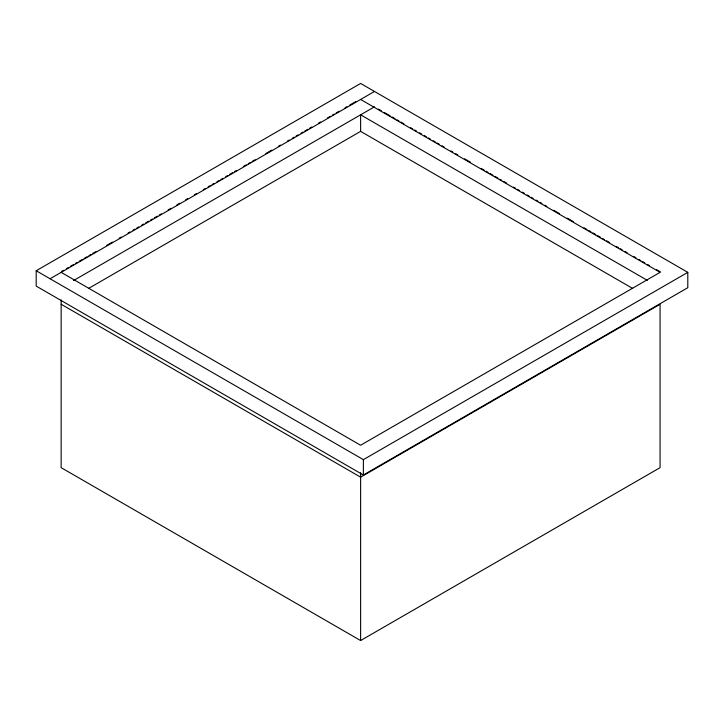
<?xml version="1.0" encoding="UTF-8"?>
<svg xmlns="http://www.w3.org/2000/svg" width="724" height="724" viewBox="0 0 724 724"><rect width="100%" height="100%" fill="white"/><g stroke="black" fill="none" stroke-linecap="round" stroke-linejoin="round"><path stroke-width="1.09" d="M36.2 270.749L360.615 83.45L687.8 272.351L687.8 287.709L363.385 475.007L36.2 286.107L36.2 270.749L363.385 459.649L687.8 272.351M61.603 271.437L63.558 270.314M66.49 268.622L68.445 267.491M70.4 266.36L73.332 264.667M75.287 263.545L77.242 262.414M79.197 261.283L82.129 259.59M84.084 258.468L87.016 256.776M88.971 255.644L90.916 254.513M92.871 253.382L95.803 251.69M106.555 245.49L112.419 242.106M119.261 238.151L121.216 237.029M128.048 233.074L130.003 231.952M132.935 230.259L134.89 229.128M136.845 227.997L138.8 226.874M141.732 225.182L143.687 224.051M145.642 222.92L148.574 221.227M150.529 220.105L152.483 218.974M154.438 217.843L157.37 216.15M159.325 215.028L161.271 213.897M168.113 209.951L171.045 208.25M176.909 204.865L179.842 203.173M185.706 199.788L187.661 198.666M194.503 194.711L196.448 193.589M203.29 189.634L205.245 188.512M208.177 186.819L210.132 185.688M212.087 184.557L214.042 183.434M216.974 181.742L218.929 180.611M220.883 179.48L222.838 178.357M225.77 176.665L227.725 175.534M229.68 174.403L232.603 172.71M234.558 171.588L236.513 170.457M243.354 166.511L246.287 164.819M248.242 163.687L250.196 162.556M252.151 161.434L255.083 159.733M265.826 153.533L271.69 150.149M278.532 146.194L280.487 145.072M287.328 141.117L289.283 139.994M292.215 138.302L294.17 137.171M296.125 136.04L298.08 134.917M301.003 133.225L302.958 132.094M304.913 130.963L307.845 129.27M309.8 128.148L311.754 127.017M318.596 123.071L320.551 121.94M327.393 117.994L330.325 116.302M332.28 115.17L334.235 114.039M336.189 112.917L339.113 111.215M344.977 107.831L346.932 106.709M349.864 105.016L355.728 101.632M50.065 278.758L374.48 91.459M73.513 280.568L374.48 106.817M88.554 288.442L360.615 131.37L632.667 288.442M61.151 299.845L61.151 467.659L360.615 640.55L660.071 467.659L660.071 304.261L360.615 477.152L61.151 304.261M378.39 109.071L381.331 110.772M384.272 112.464L390.146 115.858M392.1 116.989L395.042 118.682M396.996 119.813L398.96 120.944M400.915 122.075L403.847 123.768M410.707 127.732L412.662 128.863M414.626 129.994L416.581 131.116M419.522 132.818L421.477 133.949M424.409 135.641L426.373 136.773M428.327 137.904L430.291 139.035M433.224 140.727L435.187 141.859M437.142 142.99L439.097 144.121M442.038 145.823L443.993 146.945M450.853 150.909L452.808 152.04M455.749 153.732L457.704 154.864M464.555 158.818L470.428 162.212M481.207 168.43L484.139 170.122M486.103 171.253L488.057 172.384M490.012 173.516L492.954 175.217M494.908 176.348L497.85 178.041M499.804 179.172L501.768 180.303M503.723 181.434L506.664 183.127M513.515 187.082L515.47 188.213M517.434 189.344L519.389 190.475M522.33 192.177L524.285 193.299M527.226 195L529.181 196.132M531.135 197.263L533.099 198.394M536.031 200.086L537.995 201.218M539.95 202.349L541.905 203.48M544.846 205.173L546.801 206.304M553.661 210.259L559.534 213.652M567.363 218.177L573.245 221.571M584.015 227.788L586.947 229.481M588.911 230.612L590.865 231.743M592.82 232.875L595.761 234.567M597.716 235.698L600.658 237.4M602.612 238.531L604.576 239.662M606.531 240.784L609.472 242.486M616.323 246.441L618.278 247.572M620.242 248.703L622.197 249.834M625.138 251.527L627.093 252.658M633.943 256.613L635.907 257.744M638.84 259.445L640.803 260.577M642.758 261.708L644.722 262.839M647.654 264.531L649.618 265.663M656.469 269.618L660.388 271.88M360.615 99.46L660.071 272.351L360.615 445.242L61.151 272.351M647.346 280.36L360.615 114.817L360.615 131.37M363.385 459.649L363.385 475.007M360.615 472.736L360.615 640.55"/></g></svg>
